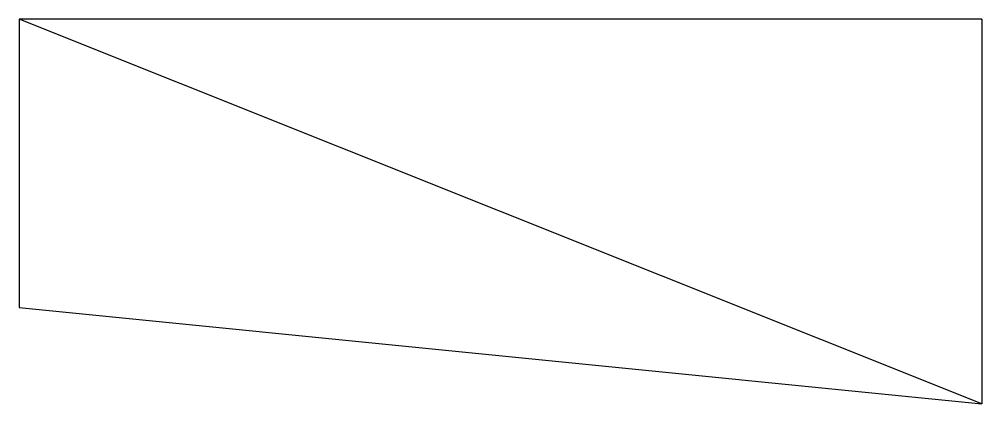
# Model space of a CAD drawing. Header units: metres. Extents: x -0.5 to 0, y -0.2 to 0.
import ezdxf

# ---------------------------------------------------------------- set-up
doc = ezdxf.new("R2010")
doc.units = ezdxf.units.M

msp = doc.modelspace()

# ---------------------------------------------------------------- linework, layer by layer
for p, q in [((0, 0), (-0.5, 0)), ((-0.5, 0), (-0.5, -0.15)), ((0, -0.2), (-0.5, 0)), ((0, 0), (0, -0.2)), ((-0.5, -0.15), (0, -0.2))]:
    msp.add_line(p, q)

doc.saveas('drawing.dxf')
